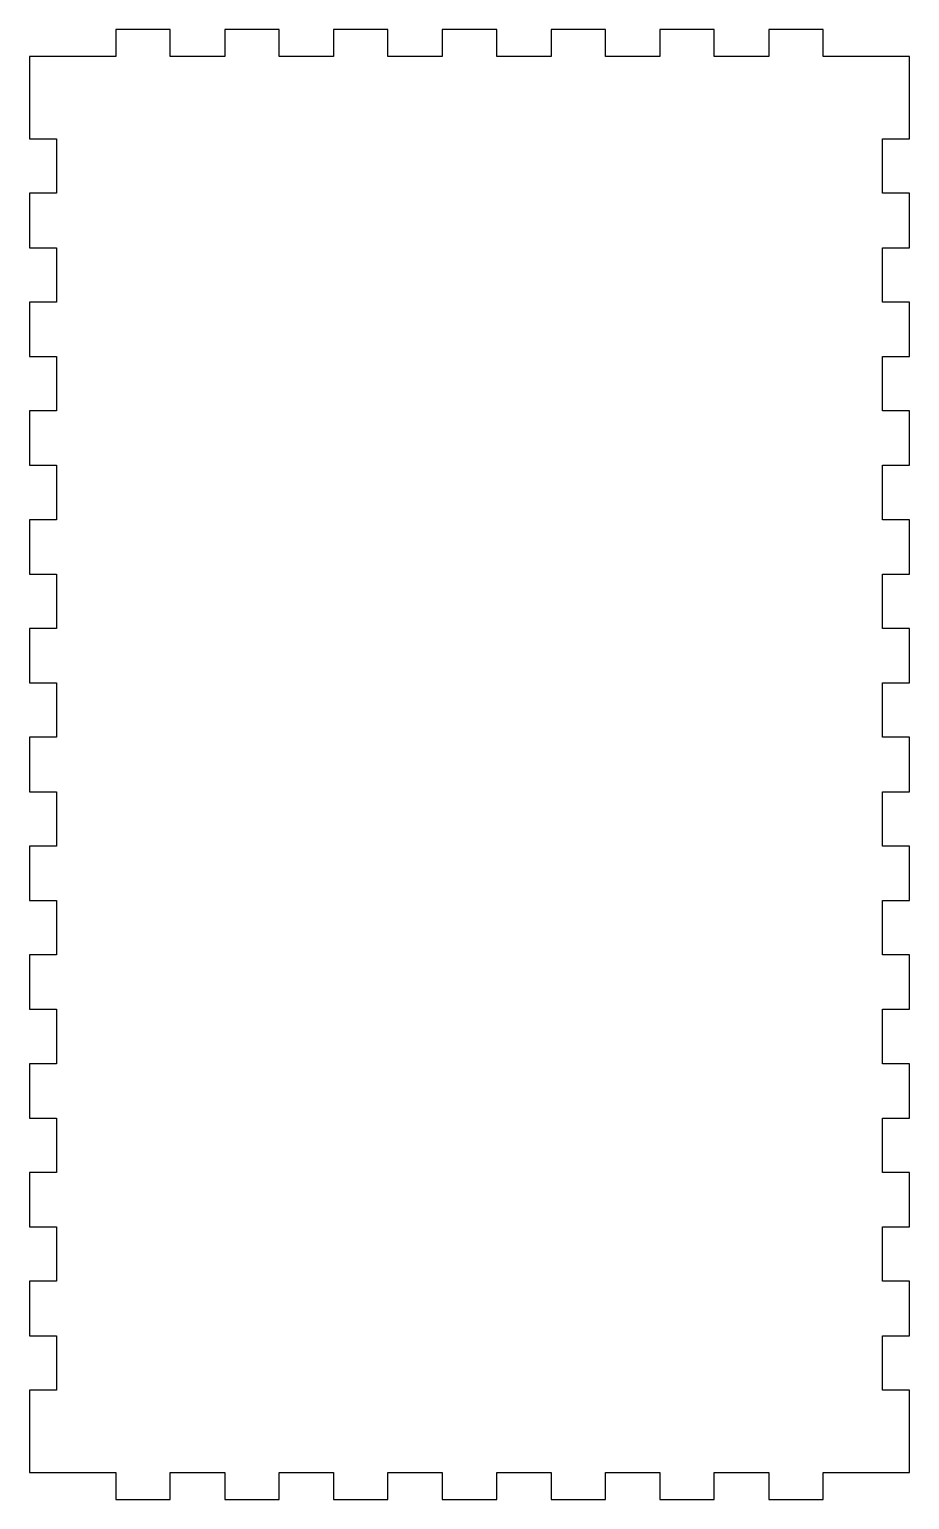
# Model space of a CAD drawing. Header units: millimetres. Extents: x 265 to 362, y 3 to 165.
import ezdxf

# ---------------------------------------------------------------- set-up
doc = ezdxf.new("R2010")
doc.units = ezdxf.units.MM
doc.layers.get('0').update_dxf_attribs({"linetype": 'CONTINUOUS'})

msp = doc.modelspace()

# ---------------------------------------------------------------- linework, layer by layer
msp.add_lwpolyline([(280.52828, 162.00146), (280.52828, 165.0012), (274.53388, 165.0012), (274.53388, 162.00146), (264.99872, 162.00146), (264.99872, 152.9362), (267.99846, 152.9362), (267.99846, 146.9418), (264.99872, 146.9418), (264.99872, 140.9474), (267.99846, 140.9474), (267.99846, 134.953), (264.99872, 134.953), (264.99872, 128.9586), (267.99846, 128.9586), (267.99846, 122.9642), (264.99872, 122.9642), (264.99872, 116.9698), (267.99846, 116.9698), (267.99846, 110.9754), (264.99872, 110.9754), (264.99872, 104.981), (267.99846, 104.981), (267.99846, 98.9866), (264.99872, 98.9866), (264.99872, 92.9922), (267.99846, 92.9922), (267.99846, 86.9978), (264.99872, 86.9978), (264.99872, 81.0034), (267.99846, 81.0034), (267.99846, 75.009), (264.99872, 75.009), (264.99872, 69.0146), (267.99846, 69.0146), (267.99846, 63.0202), (264.99872, 63.0202), (264.99872, 57.0258), (267.99846, 57.0258), (267.99846, 51.0314), (264.99872, 51.0314), (264.99872, 45.037), (267.99846, 45.037), (267.99846, 39.0426), (264.99872, 39.0426), (264.99872, 33.0482), (267.99846, 33.0482), (267.99846, 27.0538), (264.99872, 27.0538), (264.99872, 21.0594), (267.99846, 21.0594), (267.99846, 15.065), (264.99872, 15.065), (264.99872, 5.99974), (274.53388, 5.99974), (274.53388, 3), (280.52828, 3), (280.52828, 5.99974), (286.52268, 5.99974), (286.52268, 3), (292.51708, 3), (292.51708, 5.99974), (298.51148, 5.99974), (298.51148, 3), (304.50588, 3), (304.50588, 5.99974), (310.50028, 5.99974), (310.50028, 3), (316.49468, 3), (316.49468, 5.99974), (322.48908, 5.99974), (322.48908, 3), (328.48348, 3), (328.48348, 5.99974), (334.47788, 5.99974), (334.47788, 3), (340.47228, 3), (340.47228, 5.99974), (346.46668, 5.99974), (346.46668, 3), (352.46108, 3), (352.46108, 5.99974), (361.99624, 5.99974), (361.99624, 15.065), (358.9965, 15.065), (358.9965, 21.0594), (361.99624, 21.0594), (361.99624, 27.0538), (358.9965, 27.0538), (358.9965, 33.0482), (361.99624, 33.0482), (361.99624, 39.0426), (358.9965, 39.0426), (358.9965, 45.037), (361.99624, 45.037), (361.99624, 51.0314), (358.9965, 51.0314), (358.9965, 57.0258), (361.99624, 57.0258), (361.99624, 63.0202), (358.9965, 63.0202), (358.9965, 69.0146), (361.99624, 69.0146), (361.99624, 75.009), (358.9965, 75.009), (358.9965, 81.0034), (361.99624, 81.0034), (361.99624, 86.9978), (358.9965, 86.9978), (358.9965, 92.9922), (361.99624, 92.9922), (361.99624, 98.9866), (358.9965, 98.9866), (358.9965, 104.981), (361.99624, 104.981), (361.99624, 110.9754), (358.9965, 110.9754), (358.9965, 116.9698), (361.99624, 116.9698), (361.99624, 122.9642), (358.9965, 122.9642), (358.9965, 128.9586), (361.99624, 128.9586), (361.99624, 134.953), (358.9965, 134.953), (358.9965, 140.9474), (361.99624, 140.9474), (361.99624, 146.9418), (358.9965, 146.9418), (358.9965, 152.9362), (361.99624, 152.9362), (361.99624, 162.00146), (352.46108, 162.00146), (352.46108, 165.0012), (346.46668, 165.0012), (346.46668, 162.00146), (340.47228, 162.00146), (340.47228, 165.0012), (334.47788, 165.0012), (334.47788, 162.00146), (328.48348, 162.00146), (328.48348, 165.0012), (322.48908, 165.0012), (322.48908, 162.00146), (316.49468, 162.00146), (316.49468, 165.0012), (310.50028, 165.0012), (310.50028, 162.00146), (304.50588, 162.00146), (304.50588, 165.0012), (298.51148, 165.0012), (298.51148, 162.00146), (292.51708, 162.00146), (292.51708, 165.0012), (286.52268, 165.0012), (286.52268, 162.00146)], close=True)

doc.saveas('drawing.dxf')
